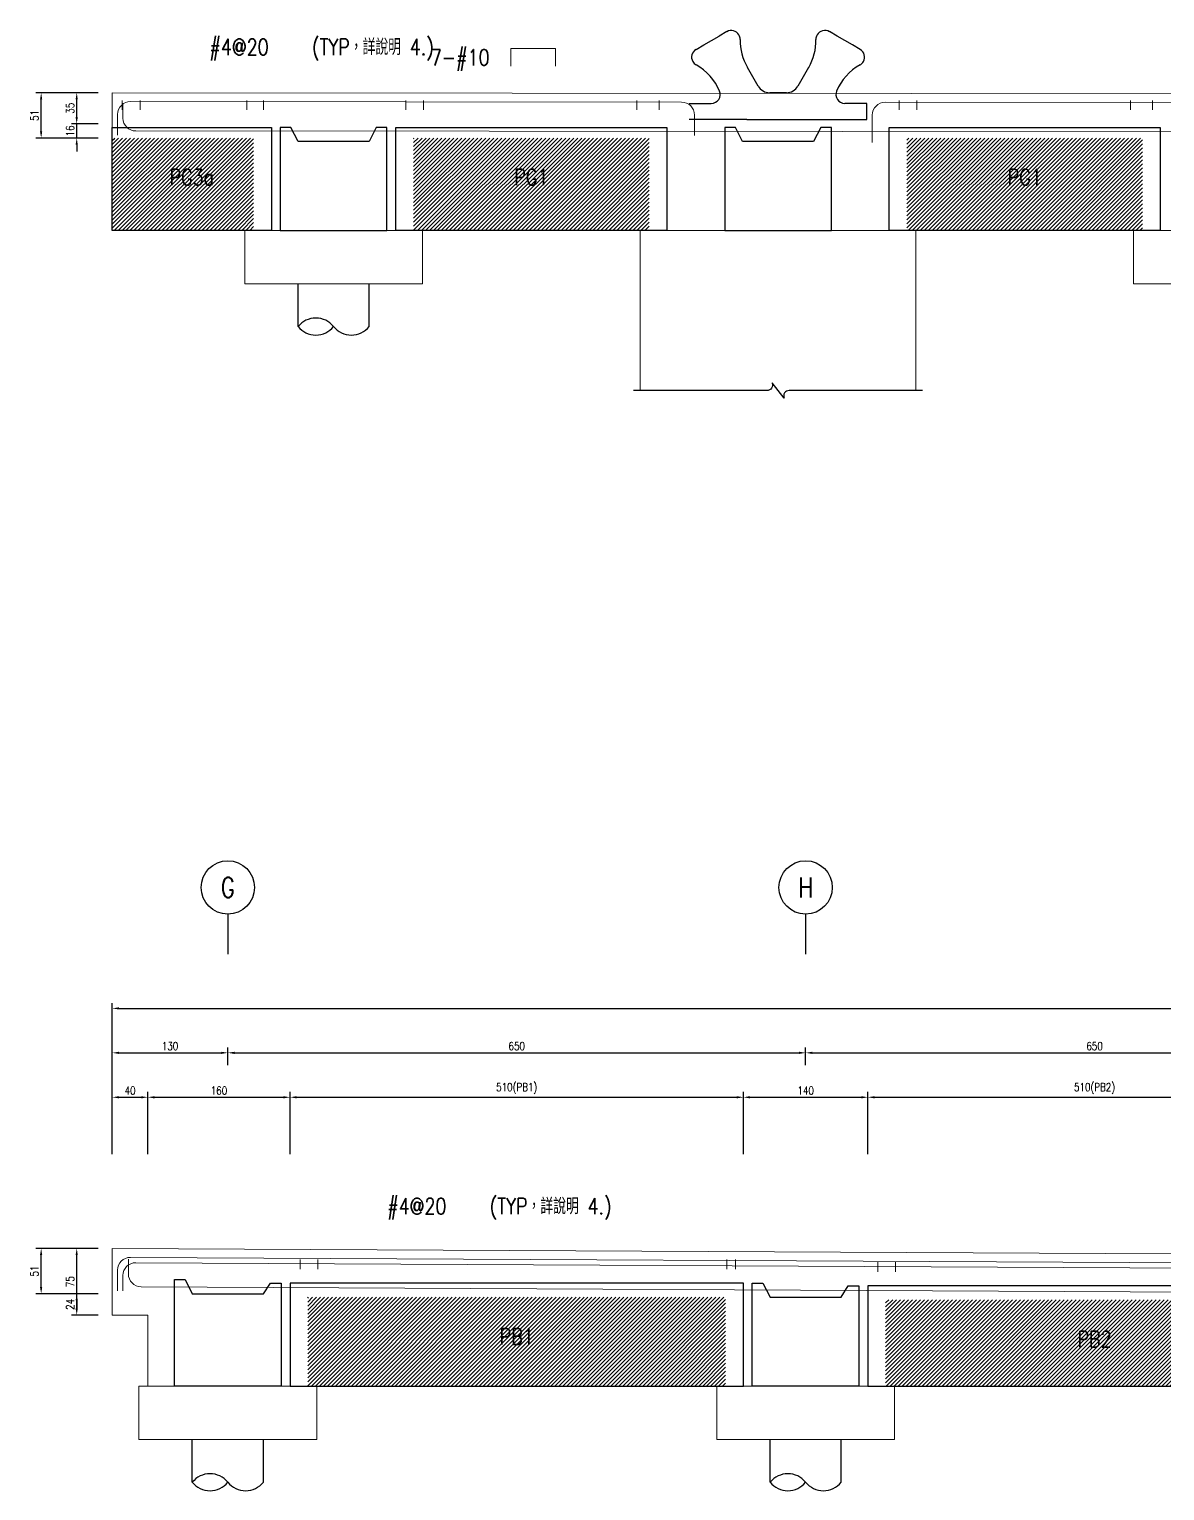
# Model space of a CAD drawing. Extents: x -4754 to 4976, y -23710 to 3841.
# Drawn here: x -359 to 919, y -13117 to -11473 of the extents above; entities that cross this region are included whole.
import ezdxf
from ezdxf.enums import TextEntityAlignment as Align

# ---------------------------------------------------------------- set-up
doc = ezdxf.new("R2010")
doc.units = 0
doc.header["$LTSCALE"] = 3
doc.layers.get('0').update_dxf_attribs({"linetype": 'CONTINUOUS'})
doc.layers.add('HB_0', color=7, linetype='CONTINUOUS', transparency=0.5)
for name, color, linetype in [('HB_DIM', 1, 'CONTINUOUS'), ('HB_TXT_CTEXT', 2, 'CONTINUOUS'), ('鋼筋', 3, 'CONTINUOUS')]:
    doc.layers.add(name, color=color, linetype=linetype)
doc.styles.get("Standard").update_dxf_attribs({"font": 'ROMANS.shx', "width": 0.8, "bigfont": 'chineset.shx'})
doc.dimstyles.new('30', dxfattribs={"dimscale": 3, "dimtxt": 3, "dimasz": 2.5, "dimexe": 2, "dimexo": 2, "dimgap": 1, "dimtad": 1, "dimdsep": 46, "dimtxsty": 'Standard', "dimcen": 0, "dimclrd": 256, "dimclre": 256, "dimclrt": 2, "dimadec": 0, "dimazin": 0, "dimtfac": 1, "dimtix": 1, "dimtmove": 2, "dimatfit": 3, "dimfxl": 1, "dimtolj": 1, "dimtzin": 0, "dimarcsym": 0})

# ---------------------------------------------------------------- blocks, each defined once
blk = doc.blocks.new('pile_vertical_with_pilecap')
at = {"linetype": 'Continuous'}
for p, q in [((-40, -48.1), (-40, 0)), ((-40, -48.1), (-40, 0)), ((40, -48.1), (40, 0)), ((40, -48.1), (40, 0))]:
    blk.add_line(p, q, dxfattribs=at)
for centre, start, end in [((-20, -64.1), 38.718, 141.282), ((-20, -64.1), 38.718, 141.282), ((-20, -32), 218.718, 321.282), ((-20, -32), 218.718, 321.282), ((20, -32), 218.718, 321.282), ((20, -32), 218.718, 321.282)]:
    blk.add_arc(centre, 25.6, start, end, dxfattribs=at)
blk = doc.blocks.new('fender_bottom')
at = {"color": 1, "linetype": 'Continuous'}
blk.add_lwpolyline([(162.5, 0), (12.5, 0, 0.529473), (6.7, -8.6), (-6.7, 8.6, -0.532815), (-12.5, 0), (-162.5, 0)], format="xyb", dxfattribs=at)
blk = doc.blocks.new('fender_top_longitude')
at = {"color": 7, "linetype": 'Continuous'}
for p, q in [((-57.7, 98.7), (-66.3, 93.7)), ((66.3, 93.7), (57.7, 98.7)), ((-92.3, 78.7), (-83.7, 83.7)), ((-83.7, 83.7), (-66.3, 93.7)), ((83.7, 83.7), (66.3, 93.7)), ((92.3, 78.7), (83.7, 83.7)), ((-22.4, 37.5), (-34.4, 58.3)), ((34.4, 58.3), (22.4, 37.5)), ((-100, 18), (-75.1, 18)), ((0, 30), (-9.4, 30)), ((9.4, 30), (0, 30)), ((100, 18), (75.1, 18)), ((100, 0), (100, 18)), ((-35, 0), (-100, 0)), ((-35, 0), (35, 0)), ((35, 0), (100, 0))]:
    blk.add_line(p, q, dxfattribs=at)
for centre, radius, start, end in [((-52.7, 90), 10, 30, 120), ((52.7, 90), 10, 60, 150), ((-53.2, 89.6), 10.7, 1.3853, 30.3798), ((17.4, 88.6), 60, 178.7643, 210.2362), ((-17.4, 88.6), 60, 329.7638, 1.2357), ((53.2, 89.6), 10.7, 149.6202, 178.6147), ((-87.3, 70), 10, 120, 210), ((87.3, 70), 10, 330, 60), ((-86.7, 70.3), 10.7, 209.6202, 238.6147), ((-121.1, 8.6), 60, 22.8745, 61.2357), ((121.1, 8.6), 60, 118.7643, 157.1255), ((86.7, 70.3), 10.7, 301.3853, 330.3798), ((-9.4, 45), 15, 210, 270), ((9.4, 45), 15, 270, 330), ((-75.1, 28), 10, 270, 22.8745), ((75.1, 28), 10, 157.1255, 270)]:
    blk.add_arc(centre, radius, start, end, dxfattribs=at)
blk = doc.blocks.new('*D214')
at = {"layer": 'HB_DIM', "linetype": 'Continuous', "lineweight": -2}
for p, q in [((-305.4, -11572.3), (-305.4, -11564.8)), ((-281.4, -11579.8), (-311.4, -11579.8)), ((-305.4, -11595.8), (-305.4, -11579.8)), ((-281.4, -11595.8), (-311.4, -11595.8)), ((-305.4, -11603.3), (-305.4, -11610.8))]:
    blk.add_line(p, q, dxfattribs=at)
at = {"layer": 'HB_DIM'}
for points in [[(-306.7, -11572.3), (-304.2, -11572.3), (-305.4, -11579.8)], [(-304.2, -11603.3), (-306.7, -11603.3), (-305.4, -11595.8)]]:
    blk.add_solid(points, dxfattribs=at)
at = {"layer": 'HB_DIM', "color": 2, "linetype": 'Continuous', "insert": (-312.9, -11587.8), "char_height": 9, "attachment_point": 5, "rotation": 90}
blk.add_mtext('\\A1;16', dxfattribs=at)
blk = doc.blocks.new('*D215')
at = {"layer": 'HB_DIM', "linetype": 'Continuous', "lineweight": -2}
for p, q in [((-281.4, -11544.8), (-311.4, -11544.8)), ((-305.4, -11572.3), (-305.4, -11552.3)), ((-281.4, -11579.8), (-311.4, -11579.8))]:
    blk.add_line(p, q, dxfattribs=at)
at = {"layer": 'HB_DIM'}
for points in [[(-304.2, -11552.3), (-306.7, -11552.3), (-305.4, -11544.8)], [(-306.7, -11572.3), (-304.2, -11572.3), (-305.4, -11579.8)]]:
    blk.add_solid(points, dxfattribs=at)
at = {"layer": 'HB_DIM', "color": 2, "linetype": 'Continuous', "insert": (-312.9, -11562.3), "char_height": 9, "attachment_point": 5, "rotation": 90}
blk.add_mtext('\\A1;35', dxfattribs=at)
blk = doc.blocks.new('*D227')
at = {"layer": 'HB_DIM', "linetype": 'Continuous', "lineweight": -2}
for p, q in [((-281.4, -11544.8), (-351.4, -11544.8)), ((-345.4, -11588.3), (-345.4, -11552.3)), ((-281.4, -11595.8), (-351.4, -11595.8))]:
    blk.add_line(p, q, dxfattribs=at)
at = {"layer": 'HB_DIM'}
for points in [[(-344.2, -11552.3), (-346.7, -11552.3), (-345.4, -11544.8)], [(-346.7, -11588.3), (-344.2, -11588.3), (-345.4, -11595.8)]]:
    blk.add_solid(points, dxfattribs=at)
at = {"layer": 'HB_DIM', "color": 2, "linetype": 'Continuous', "insert": (-352.9, -11570.3), "char_height": 9, "attachment_point": 5, "rotation": 90}
blk.add_mtext('\\A1;51', dxfattribs=at)
blk = doc.blocks.new('line_guide')
at = {"color": 4, "linetype": 'Continuous'}
blk.add_line((0, 0), (0, -45), dxfattribs=at)
blk.add_circle((0, 30), 30, dxfattribs=at)
at = {"color": 4, "linetype": 'Continuous', "width": 0.8}
blk.add_attdef('A', text='', height=22.5, dxfattribs=at).set_placement((0, 30), align=Align.MIDDLE)
blk = doc.blocks.new('*D228')
at = {"layer": 'HB_DIM', "linetype": 'Continuous', "lineweight": -2}
for p, q in [((-265.4, -12738.8), (-265.4, -12668.8)), ((-257.9, -12674.8), (-232.9, -12674.8)), ((-225.4, -12738.8), (-225.4, -12668.8))]:
    blk.add_line(p, q, dxfattribs=at)
at = {"layer": 'HB_DIM'}
for points in [[(-257.9, -12673.6), (-257.9, -12676.1), (-265.4, -12674.8)], [(-232.9, -12676.1), (-232.9, -12673.6), (-225.4, -12674.8)]]:
    blk.add_solid(points, dxfattribs=at)
at = {"layer": 'HB_DIM', "color": 2, "linetype": 'Continuous', "insert": (-245.4, -12667.3), "char_height": 9, "attachment_point": 5, "rotation": 0}
blk.add_mtext('\\A1;40', dxfattribs=at)
blk = doc.blocks.new('*D229')
at = {"layer": 'HB_DIM', "linetype": 'Continuous', "lineweight": -2}
for p, q in [((-225.4, -12738.8), (-225.4, -12668.8)), ((-217.9, -12674.8), (-72.9, -12674.8)), ((-65.4, -12738.8), (-65.4, -12668.8))]:
    blk.add_line(p, q, dxfattribs=at)
at = {"layer": 'HB_DIM'}
for points in [[(-217.9, -12673.6), (-217.9, -12676.1), (-225.4, -12674.8)], [(-72.9, -12676.1), (-72.9, -12673.6), (-65.4, -12674.8)]]:
    blk.add_solid(points, dxfattribs=at)
at = {"layer": 'HB_DIM', "color": 2, "linetype": 'Continuous', "insert": (-145.4, -12667.3), "char_height": 9, "attachment_point": 5, "rotation": 0}
blk.add_mtext('\\A1;160', dxfattribs=at)
blk = doc.blocks.new('*D230')
at = {"layer": 'HB_DIM', "linetype": 'Continuous', "lineweight": -2}
for p, q in [((-65.4, -12738.8), (-65.4, -12668.8)), ((-57.9, -12674.8), (437.1, -12674.8)), ((444.6, -12738.8), (444.6, -12668.8))]:
    blk.add_line(p, q, dxfattribs=at)
at = {"layer": 'HB_DIM'}
for points in [[(-57.9, -12673.6), (-57.9, -12676.1), (-65.4, -12674.8)], [(437.1, -12676.1), (437.1, -12673.6), (444.6, -12674.8)]]:
    blk.add_solid(points, dxfattribs=at)
at = {"layer": 'HB_DIM', "color": 2, "linetype": 'Continuous', "insert": (189.6, -12664.9), "char_height": 9, "attachment_point": 5, "rotation": 0}
blk.add_mtext('\\A1;510(PB1)', dxfattribs=at)
blk = doc.blocks.new('*D231')
at = {"layer": 'HB_DIM', "linetype": 'Continuous', "lineweight": -2}
for p, q in [((444.6, -12738.8), (444.6, -12668.8)), ((452.1, -12674.8), (577.1, -12674.8)), ((584.6, -12738.8), (584.6, -12668.8))]:
    blk.add_line(p, q, dxfattribs=at)
at = {"layer": 'HB_DIM'}
for points in [[(452.1, -12673.6), (452.1, -12676.1), (444.6, -12674.8)], [(577.1, -12676.1), (577.1, -12673.6), (584.6, -12674.8)]]:
    blk.add_solid(points, dxfattribs=at)
at = {"layer": 'HB_DIM', "color": 2, "linetype": 'Continuous', "insert": (514.6, -12667.3), "char_height": 9, "attachment_point": 5, "rotation": 0}
blk.add_mtext('\\A1;140', dxfattribs=at)
blk = doc.blocks.new('*D232')
at = {"layer": 'HB_DIM', "linetype": 'Continuous', "lineweight": -2}
for p, q in [((584.6, -12738.8), (584.6, -12668.8)), ((592.1, -12674.8), (1087.1, -12674.8)), ((1094.6, -12738.8), (1094.6, -12668.8))]:
    blk.add_line(p, q, dxfattribs=at)
at = {"layer": 'HB_DIM'}
for points in [[(592.1, -12673.6), (592.1, -12676.1), (584.6, -12674.8)], [(1087.1, -12676.1), (1087.1, -12673.6), (1094.6, -12674.8)]]:
    blk.add_solid(points, dxfattribs=at)
at = {"layer": 'HB_DIM', "color": 2, "linetype": 'Continuous', "insert": (839.6, -12664.9), "char_height": 9, "attachment_point": 5, "rotation": 0}
blk.add_mtext('\\A1;510(PB2)', dxfattribs=at)
blk = doc.blocks.new('*D239')
at = {"layer": 'HB_DIM', "linetype": 'Continuous', "lineweight": -2}
for p, q in [((-281.4, -12895.8), (-311.4, -12895.8)), ((-305.4, -12903.3), (-305.4, -12912.3)), ((-281.4, -12919.8), (-311.4, -12919.8))]:
    blk.add_line(p, q, dxfattribs=at)
at = {"layer": 'HB_DIM'}
for points in [[(-304.2, -12903.3), (-306.7, -12903.3), (-305.4, -12895.8)], [(-306.7, -12912.3), (-304.2, -12912.3), (-305.4, -12919.8)]]:
    blk.add_solid(points, dxfattribs=at)
at = {"layer": 'HB_DIM', "color": 2, "linetype": 'Continuous', "insert": (-312.9, -12907.8), "char_height": 9, "attachment_point": 5, "rotation": 90}
blk.add_mtext('\\A1;24', dxfattribs=at)
blk = doc.blocks.new('*D240')
at = {"layer": 'HB_DIM', "linetype": 'Continuous', "lineweight": -2}
for p, q in [((-281.4, -12844.8), (-311.4, -12844.8)), ((-305.4, -12912.3), (-305.4, -12852.3)), ((-281.4, -12919.8), (-311.4, -12919.8))]:
    blk.add_line(p, q, dxfattribs=at)
at = {"layer": 'HB_DIM'}
for points in [[(-304.2, -12852.3), (-306.7, -12852.3), (-305.4, -12844.8)], [(-306.7, -12912.3), (-304.2, -12912.3), (-305.4, -12919.8)]]:
    blk.add_solid(points, dxfattribs=at)
at = {"layer": 'HB_DIM', "color": 2, "linetype": 'Continuous', "insert": (-312.9, -12882.3), "char_height": 9, "attachment_point": 5, "rotation": 90}
blk.add_mtext('\\A1;75', dxfattribs=at)
blk = doc.blocks.new('*D241')
at = {"layer": 'HB_DIM', "linetype": 'Continuous', "lineweight": -2}
for p, q in [((-265.4, -12738.8), (-265.4, -12568.8)), ((-257.9, -12574.8), (2707.1, -12574.8)), ((2714.6, -12753.8), (2714.6, -12568.8))]:
    blk.add_line(p, q, dxfattribs=at)
at = {"layer": 'HB_DIM'}
for points in [[(-257.9, -12573.6), (-257.9, -12576.1), (-265.4, -12574.8)], [(2707.1, -12576.1), (2707.1, -12573.6), (2714.6, -12574.8)]]:
    blk.add_solid(points, dxfattribs=at)
at = {"layer": 'HB_DIM', "color": 2, "linetype": 'Continuous', "insert": (1224.6, -12567.3), "char_height": 9, "attachment_point": 5, "rotation": 0}
blk.add_mtext('\\A1;2980', dxfattribs=at)
blk = doc.blocks.new('*D242')
at = {"layer": 'HB_DIM', "linetype": 'Continuous', "lineweight": -2}
for p, q in [((-265.4, -12738.8), (-265.4, -12618.8)), ((-257.9, -12624.8), (-142.9, -12624.8)), ((-135.4, -12638.8), (-135.4, -12618.8))]:
    blk.add_line(p, q, dxfattribs=at)
at = {"layer": 'HB_DIM'}
for points in [[(-257.9, -12623.6), (-257.9, -12626.1), (-265.4, -12624.8)], [(-142.9, -12626.1), (-142.9, -12623.6), (-135.4, -12624.8)]]:
    blk.add_solid(points, dxfattribs=at)
at = {"layer": 'HB_DIM', "color": 2, "linetype": 'Continuous', "insert": (-200.4, -12617.3), "char_height": 9, "attachment_point": 5, "rotation": 0}
blk.add_mtext('\\A1;130', dxfattribs=at)
blk = doc.blocks.new('*D243')
at = {"layer": 'HB_DIM', "linetype": 'Continuous', "lineweight": -2}
for p, q in [((-135.4, -12638.8), (-135.4, -12618.8)), ((-127.9, -12624.8), (507.1, -12624.8)), ((514.6, -12638.8), (514.6, -12618.8))]:
    blk.add_line(p, q, dxfattribs=at)
at = {"layer": 'HB_DIM'}
for points in [[(-127.9, -12623.6), (-127.9, -12626.1), (-135.4, -12624.8)], [(507.1, -12626.1), (507.1, -12623.6), (514.6, -12624.8)]]:
    blk.add_solid(points, dxfattribs=at)
at = {"layer": 'HB_DIM', "color": 2, "linetype": 'Continuous', "insert": (189.6, -12617.3), "char_height": 9, "attachment_point": 5, "rotation": 0}
blk.add_mtext('\\A1;650', dxfattribs=at)
blk = doc.blocks.new('*D244')
at = {"layer": 'HB_DIM', "linetype": 'Continuous', "lineweight": -2}
for p, q in [((514.6, -12638.8), (514.6, -12618.8)), ((522.1, -12624.8), (1157.1, -12624.8)), ((1164.6, -12638.8), (1164.6, -12618.8))]:
    blk.add_line(p, q, dxfattribs=at)
at = {"layer": 'HB_DIM'}
for points in [[(522.1, -12623.6), (522.1, -12626.1), (514.6, -12624.8)], [(1157.1, -12626.1), (1157.1, -12623.6), (1164.6, -12624.8)]]:
    blk.add_solid(points, dxfattribs=at)
at = {"layer": 'HB_DIM', "color": 2, "linetype": 'Continuous', "insert": (839.6, -12617.3), "char_height": 9, "attachment_point": 5, "rotation": 0}
blk.add_mtext('\\A1;650', dxfattribs=at)
blk = doc.blocks.new('*D248')
at = {"layer": 'HB_DIM', "linetype": 'Continuous', "lineweight": -2}
for p, q in [((-281.4, -12844.8), (-351.4, -12844.8)), ((-345.4, -12888.3), (-345.4, -12852.3)), ((-281.4, -12895.8), (-351.4, -12895.8))]:
    blk.add_line(p, q, dxfattribs=at)
at = {"layer": 'HB_DIM'}
for points in [[(-344.2, -12852.3), (-346.7, -12852.3), (-345.4, -12844.8)], [(-346.7, -12888.3), (-344.2, -12888.3), (-345.4, -12895.8)]]:
    blk.add_solid(points, dxfattribs=at)
at = {"layer": 'HB_DIM', "color": 2, "linetype": 'Continuous', "insert": (-352.9, -12870.3), "char_height": 9, "attachment_point": 5, "rotation": 90}
blk.add_mtext('\\A1;51', dxfattribs=at)

msp = doc.modelspace()

# ---------------------------------------------------------------- hatches: boundary and pattern name
at = {"layer": 'HB_0', "linetype": 'Continuous'}
h = msp.add_hatch(dxfattribs=at)
h.set_pattern_fill('ANSI31', color=256, style=0)
h.paths.add_polyline_path([(-265.427, -11595.802), (-106.427, -11595.802), (-106.427, -11699.802), (-265.427, -11699.802)], flags=17)
h = msp.add_hatch(dxfattribs=at)
h.set_pattern_fill('ANSI31', color=256, style=0)
h.paths.add_polyline_path([(73.573, -11595.802), (338.573, -11595.802), (338.573, -11699.802), (73.573, -11699.802)], flags=17)
h = msp.add_hatch(dxfattribs=at)
h.set_pattern_fill('ANSI31', color=256, style=0)
h.paths.add_polyline_path([(628.573, -11595.802), (893.573, -11595.802), (893.573, -11699.802), (628.573, -11699.802)], flags=17)
h = msp.add_hatch(dxfattribs=at)
h.set_pattern_fill('ANSI31', color=256, style=0)
h.paths.add_polyline_path([(-45.427, -12899.802), (424.573, -12899.802), (424.573, -12999.802), (-45.427, -12999.802)], flags=17)
h = msp.add_hatch(dxfattribs=at)
h.set_pattern_fill('ANSI31', color=256, style=0)
h.paths.add_polyline_path([(604.573, -12902.802), (1074.573, -12902.802), (1074.573, -12999.802), (604.573, -12999.802)], flags=17)

# ---------------------------------------------------------------- linework, layer by layer
at = {"layer": 'HB_0', "lineweight": 5}
for p, q in [((328.573, -11699.802, -325), (328.573, -11879.802, -325)), ((638.573, -11699.802, -325), (638.573, -11879.802, -325))]:
    msp.add_line(p, q, dxfattribs=at)
for points in [[(-265.427, -11699.802), (-265.427, -11544.802), (4232.573, -11548.802), (4232.573, -11699.802), (-265.427, -11699.802)], [(-225.427, -12999.802), (-225.427, -12919.802), (-265.427, -12919.802), (-265.427, -12844.802), (2714.573, -12859.802), (2714.573, -12999.802), (-225.427, -12999.802)]]:
    msp.add_lwpolyline(points, dxfattribs=at)
at = {"layer": 'HB_0', "color": 1, "linetype": 'Continuous'}
for points in [[(-265.427, -11583.802), (-106.427, -11583.802), (-86.427, -11583.802), (-86.427, -11699.802), (-106.427, -11699.802), (-265.427, -11699.802), (-265.427, -11583.802)], [(43.573, -11699.802), (43.573, -11583.802), (31.573, -11583.802), (23.573, -11599.802), (-56.427, -11599.802), (-64.427, -11583.802), (-76.427, -11583.802), (-76.427, -11699.802), (43.573, -11699.802)], [(53.573, -11583.802), (73.573, -11583.802), (338.573, -11583.802), (358.573, -11583.802), (358.573, -11699.802), (338.573, -11699.802), (73.573, -11699.802), (53.573, -11699.802), (53.573, -11583.802)], [(543.573, -11699.802), (543.573, -11583.802), (531.573, -11583.802), (523.573, -11599.802), (443.573, -11599.802), (435.573, -11583.802), (423.573, -11583.802), (423.573, -11699.802), (543.573, -11699.802)], [(608.573, -11583.802), (628.573, -11583.802), (893.573, -11583.802), (913.573, -11583.802), (913.573, -11699.802), (893.573, -11699.802), (628.573, -11699.802), (608.573, -11699.802), (608.573, -11583.802)], [(-195.427, -12999.802), (-195.427, -12879.802), (-183.427, -12879.802), (-175.427, -12895.802), (-95.427, -12895.802), (-87.427, -12883.802), (-75.427, -12883.802), (-75.427, -12999.802), (-195.427, -12999.802)], [(-65.427, -12999.802), (-45.427, -12999.802), (424.573, -12999.802), (444.573, -12999.802), (444.573, -12883.802), (424.573, -12883.802), (-45.427, -12883.802), (-65.427, -12883.802), (-65.427, -12999.802)], [(454.573, -12999.802), (454.573, -12883.802), (466.573, -12883.802), (474.573, -12899.802), (554.573, -12899.802), (562.573, -12886.802), (574.573, -12886.802), (574.573, -12999.802), (454.573, -12999.802)], [(584.573, -12999.802), (604.573, -12999.802), (1074.573, -12999.802), (1094.573, -12999.802), (1094.573, -12886.802), (1074.573, -12886.802), (604.573, -12886.802), (584.573, -12886.802), (584.573, -12999.802)]]:
    msp.add_lwpolyline(points, dxfattribs=at)
at = {"layer": 'HB_0', "lineweight": 5}
for points in [[(-116.427, -11759.802, -325), (83.573, -11759.802, -325), (83.573, -11699.802, -325), (-116.427, -11699.802, -325), (-116.427, -11759.802, -325)], [(883.573, -11759.802, -325), (1083.573, -11759.802, -325), (1083.573, -11699.802, -325), (883.573, -11699.802, -325), (883.573, -11759.802, -325)], [(-235.427, -13059.802, -159.5), (-35.427, -13059.802, -159.5), (-35.427, -12999.802, -159.5), (-235.427, -12999.802, -159.5), (-235.427, -13059.802, -159.5)], [(414.573, -13059.802, -159.5), (614.573, -13059.802, -159.5), (614.573, -12999.802, -159.5), (414.573, -12999.802, -159.5), (414.573, -13059.802, -159.5)]]:
    msp.add_polyline3d(points, dxfattribs=at)
at = {"layer": 'HB_DIM', "color": 1, "linetype": 'Continuous'}
for points in [[(-234.157, -11553.372, 0, 1.25, 0), (-224.157, -11543.372, 0, 0, 0), (-174.157, -11493.372, 0, 0, 0), (-156.157, -11493.372, 0, 0, 0)], [(65.064, -11555.095, 0, 1.25, 0), (65.064, -11540.095, 0, 0, 0), (65.064, -11505.095, 0, 0, 0), (83.064, -11505.095, 0, 0, 0)], [(-34.157, -12857.372, 0, 1.25, 0), (-24.157, -12847.372, 0, 0, 0), (25.843, -12797.372, 0, 0, 0), (43.843, -12797.372, 0, 0, 0)]]:
    msp.add_lwpolyline(points, format="xyseb", dxfattribs=at)
at = {"layer": 'HB_TXT_CTEXT', "lineweight": 5}
msp.add_polyline3d([(183.064, -11515.095, -37.12), (183.064, -11495.095, -37.12), (233.064, -11495.095, -37.12), (233.064, -11515.095, -37.12)], dxfattribs=at)
at = {"layer": '鋼筋', "lineweight": 5}
for p, q in [((-254.157, -11553.372, -36.23), (-254.157, -11553.372, 36.23)), ((-254.157, -11556.547, 39.405), (-254.157, -11564.167, 39.405)), ((-253.392, -11556.702, -37.62), (-253.407, -11573.322, -37.62)), ((-253.392, -11556.702, -22.572), (-253.407, -11573.322, -22.572)), ((-253.392, -11556.702, -7.524), (-253.407, -11573.322, -7.524)), ((-253.392, -11556.702, 7.524), (-253.407, -11573.322, 7.524)), ((-253.392, -11556.702, 22.572), (-253.407, -11573.322, 22.572)), ((-253.392, -11556.702, 37.62), (-253.407, -11573.322, 37.62)), ((-244.946, -11554.82, -37.12), (375.074, -11555.371, -37.12)), ((-244.946, -11554.82, -24.747), (375.074, -11555.371, -24.747)), ((-244.946, -11554.82, -12.373), (375.074, -11555.371, -12.373)), ((-244.946, -11554.82), (375.074, -11555.371)), ((-244.946, -11554.82, 12.373), (375.074, -11555.371, 12.373)), ((-244.946, -11554.82, 24.747), (375.074, -11555.371, 24.747)), ((-244.946, -11554.82, 37.12), (375.074, -11555.371, 37.12)), ((-234.157, -11553.372, -36.23), (-234.157, -11553.372, 36.23)), ((-234.157, -11556.547, 39.405), (-234.157, -11564.167, 39.405)), ((-114.157, -11553.372, -36.23), (-114.157, -11553.372, 36.23)), ((-114.157, -11556.547, 39.405), (-114.157, -11564.167, 39.405)), ((-95.157, -11553.372, -36.23), (-95.157, -11553.372, 36.23)), ((-95.157, -11556.547, 39.405), (-95.157, -11564.167, 39.405)), ((64.843, -11553.372, -36.23), (64.843, -11553.372, 36.23)), ((64.843, -11556.547, 39.405), (64.843, -11564.167, 39.405)), ((84.843, -11553.372, -36.23), (84.843, -11553.372, 36.23)), ((84.843, -11556.547, 39.405), (84.843, -11564.167, 39.405)), ((324.843, -11553.372, -36.23), (324.843, -11553.372, 36.23)), ((324.843, -11556.547, 39.405), (324.843, -11564.167, 39.405)), ((349.843, -11553.372, -36.23), (349.843, -11553.372, 36.23)), ((349.843, -11556.547, 39.405), (349.843, -11564.167, 39.405)), ((604.054, -11555.575, -37.12), (1875.074, -11556.705, -37.12)), ((604.054, -11555.575, -24.747), (1875.074, -11556.705, -24.747)), ((604.054, -11555.575, -12.373), (1875.074, -11556.705, -12.373)), ((604.054, -11555.575), (1875.074, -11556.705)), ((604.054, -11555.575, 12.373), (1875.074, -11556.705, 12.373)), ((604.054, -11555.575, 24.747), (1875.074, -11556.705, 24.747)), ((604.054, -11555.575, 37.12), (1875.074, -11556.705, 37.12)), ((619.843, -11553.372, -36.23), (619.843, -11553.372, 36.23)), ((619.843, -11556.547, 39.405), (619.843, -11564.167, 39.405)), ((639.843, -11553.372, -36.23), (639.843, -11553.372, 36.23)), ((639.843, -11556.547, 39.405), (639.843, -11564.167, 39.405)), ((879.843, -11553.372, -36.23), (879.843, -11553.372, 36.23)), ((879.843, -11556.547, 39.405), (879.843, -11564.167, 39.405)), ((904.843, -11553.372, -36.23), (904.843, -11553.372, 36.23)), ((904.843, -11556.547, 39.405), (904.843, -11564.167, 39.405)), ((-259.469, -11592.417, -37.12), (-259.448, -11569.297, -37.12)), ((-259.469, -11592.417, -24.747), (-259.448, -11569.297, -24.747)), ((-259.469, -11592.417, -12.373), (-259.448, -11569.297, -12.373)), ((-259.469, -11592.417), (-259.448, -11569.297)), ((-259.469, -11592.417, 12.373), (-259.448, -11569.297, 12.373)), ((-259.469, -11592.417, 24.747), (-259.448, -11569.297, 24.747)), ((-259.469, -11592.417, 37.12), (-259.448, -11569.297, 37.12)), ((-254.157, -11564.18, -33.087), (-254.157, -11558.792, -38.475)), ((-234.157, -11564.18, -33.087), (-234.157, -11558.792, -38.475)), ((-114.157, -11564.18, -33.087), (-114.157, -11558.792, -38.475)), ((-95.157, -11564.18, -33.087), (-95.157, -11558.792, -38.475)), ((64.843, -11564.18, -33.087), (64.843, -11558.792, -38.475)), ((84.843, -11564.18, -33.087), (84.843, -11558.792, -38.475)), ((324.843, -11564.18, -33.087), (324.843, -11558.792, -38.475)), ((349.843, -11564.18, -33.087), (349.843, -11558.792, -38.475)), ((389.551, -11569.874, -37.12), (389.531, -11592.994, -37.12)), ((389.551, -11569.874, -24.747), (389.531, -11592.994, -24.747)), ((389.551, -11569.874, -12.373), (389.531, -11592.994, -12.373)), ((389.551, -11569.874), (389.531, -11592.994)), ((389.551, -11569.874, 12.373), (389.531, -11592.994, 12.373)), ((389.551, -11569.874, 24.747), (389.531, -11592.994, 24.747)), ((389.551, -11569.874, 37.12), (389.531, -11592.994, 37.12)), ((589.524, -11600.782, -37.12), (589.551, -11570.052, -37.12)), ((589.524, -11600.782, -24.747), (589.551, -11570.052, -24.747)), ((589.524, -11600.782, -12.373), (589.551, -11570.052, -12.373)), ((589.524, -11600.782), (589.551, -11570.052)), ((589.524, -11600.782, 12.373), (589.551, -11570.052, 12.373)), ((589.524, -11600.782, 24.747), (589.551, -11570.052, 24.747)), ((589.524, -11600.782, 37.12), (589.551, -11570.052, 37.12)), ((619.843, -11564.18, -33.087), (619.843, -11558.792, -38.475)), ((639.843, -11564.18, -33.087), (639.843, -11558.792, -38.475)), ((879.843, -11564.18, -33.087), (879.843, -11558.792, -38.475)), ((904.843, -11564.18, -33.087), (904.843, -11558.792, -38.475)), ((-238.93, -11587.825, -37.62), (4206.089, -11591.778, -37.62)), ((-238.93, -11587.825, -22.572), (4206.089, -11591.778, -22.572)), ((-238.93, -11587.825, -7.524), (4206.089, -11591.778, -7.524)), ((-238.93, -11587.825, 7.524), (4206.089, -11591.778, 7.524)), ((-238.93, -11587.825, 22.572), (4206.089, -11591.778, 22.572)), ((-238.93, -11587.825, 37.62), (4206.089, -11591.778, 37.62)), ((-244.987, -12854.905, -37.12), (2708.523, -12869.771, -37.12)), ((-244.987, -12854.905, -24.747), (2708.523, -12869.771, -24.747)), ((-244.987, -12854.905, -12.373), (2708.523, -12869.771, -12.373)), ((-244.987, -12854.905), (2708.523, -12869.771)), ((-244.987, -12854.905, 12.373), (2708.523, -12869.771, 12.373)), ((-244.987, -12854.905, 24.747), (2708.523, -12869.771, 24.747)), ((-244.987, -12854.905, 37.12), (2708.523, -12869.771, 37.12)), ((-259.666, -12892.441, -37.12), (-259.55, -12869.321, -37.12)), ((-259.666, -12892.441, -24.747), (-259.55, -12869.321, -24.747)), ((-259.666, -12892.441, -12.373), (-259.55, -12869.321, -12.373)), ((-259.666, -12892.441), (-259.55, -12869.321)), ((-259.666, -12892.441, 12.373), (-259.55, -12869.321, 12.373)), ((-259.666, -12892.441, 24.747), (-259.55, -12869.321, 24.747)), ((-259.666, -12892.441, 37.12), (-259.55, -12869.321, 37.12)), ((-247.23, -12856.783, -37.62), (-247.314, -12873.402, -37.62)), ((-247.23, -12856.783, -22.572), (-247.314, -12873.402, -22.572)), ((-247.23, -12856.783, -7.524), (-247.314, -12873.402, -7.524)), ((-247.23, -12856.783, 7.524), (-247.314, -12873.402, 7.524)), ((-247.23, -12856.783, 22.572), (-247.314, -12873.402, 22.572)), ((-247.23, -12856.783, 37.62), (-247.314, -12873.402, 37.62)), ((-239.017, -12860.935, -37.12), (2708.493, -12875.771, -37.12)), ((-239.017, -12860.935, 37.12), (2708.493, -12875.771, 37.12)), ((-54.157, -12857.372, -36.57), (-54.157, -12857.372, 36.57)), ((-54.157, -12860.547, 39.745), (-54.157, -12868.167, 39.745)), ((-54.157, -12868.18, -33.427), (-54.157, -12862.792, -38.815)), ((-34.157, -12857.372, -36.57), (-34.157, -12857.372, 36.57)), ((-34.157, -12860.547, 39.745), (-34.157, -12868.167, 39.745)), ((-34.157, -12868.18, -33.427), (-34.157, -12862.792, -38.815)), ((425.843, -12857.372, -36.57), (425.843, -12857.372, 36.57)), ((425.843, -12860.547, 39.745), (425.843, -12868.167, 39.745)), ((425.843, -12868.18, -33.427), (425.843, -12862.792, -38.815)), ((435.843, -12857.372, -36.57), (435.843, -12857.372, 36.57)), ((435.843, -12860.547, 39.745), (435.843, -12868.167, 39.745)), ((435.843, -12868.18, -33.427), (435.843, -12862.792, -38.815)), ((595.843, -12860.372, -36.23), (595.843, -12860.372, 36.23)), ((595.843, -12863.547, 39.405), (595.843, -12871.167, 39.405)), ((595.843, -12871.18, -33.087), (595.843, -12865.792, -38.475)), ((615.843, -12860.372, -36.23), (615.843, -12860.372, 36.23)), ((615.843, -12863.547, 39.405), (615.843, -12871.167, 39.405)), ((615.843, -12871.18, -33.087), (615.843, -12865.792, -38.475)), ((-253.666, -12892.471, -37.12), (-253.58, -12875.352, -37.12)), ((-253.666, -12892.471, 37.12), (-253.58, -12875.352, 37.12)), ((-232.897, -12887.965, -37.62), (2682.124, -12902.638, -37.62)), ((-232.897, -12887.965, -22.572), (2682.124, -12902.638, -22.572)), ((-232.897, -12887.965, -7.524), (2682.124, -12902.638, -7.524)), ((-232.897, -12887.965, 7.524), (2682.124, -12902.638, 7.524)), ((-232.897, -12887.965, 22.572), (2682.124, -12902.638, 22.572)), ((-232.897, -12887.965, 37.62), (2682.124, -12902.638, 37.62))]:
    msp.add_line(p, q, dxfattribs=at)
at = {"layer": '鋼筋', "lineweight": 5, "extrusion": (0, 0, -1)}
for centre, start, end in [((244.958, -11569.31, 37.12), 0.050952, 90.050952), ((244.958, -11569.31, 24.747), 0.050952, 90.050952), ((244.958, -11569.31, 12.373), 0.050952, 90.050952), ((244.958, -11569.31), 0.050952, 90.050952), ((244.958, -11569.31, -12.373), 0.050952, 90.050952), ((244.958, -11569.31, -24.747), 0.050952, 90.050952), ((244.958, -11569.31, -37.12), 0.050952, 90.050952), ((-375.061, -11569.861, 37.12), 90.050952, 180.050952), ((-375.061, -11569.861, 24.747), 90.050952, 180.050952), ((-375.061, -11569.861, 12.373), 90.050952, 180.050952), ((-375.061, -11569.861), 90.050952, 180.050952), ((-375.061, -11569.861, -12.373), 90.050952, 180.050952), ((-375.061, -11569.861, -24.747), 90.050952, 180.050952), ((-375.061, -11569.861, -37.12), 90.050952, 180.050952), ((-604.041, -11570.065, 37.12), 0.050952, 90.050952), ((-604.041, -11570.065, 24.747), 0.050952, 90.050952), ((-604.041, -11570.065, 12.373), 0.050952, 90.050952), ((-604.041, -11570.065), 0.050952, 90.050952), ((-604.041, -11570.065, -12.373), 0.050952, 90.050952), ((-604.041, -11570.065, -24.747), 0.050952, 90.050952), ((-604.041, -11570.065, -37.12), 0.050952, 90.050952), ((245.06, -12869.394, 37.12), 0.288399, 90.288399), ((245.06, -12869.394, 24.747), 0.288399, 90.288399), ((245.06, -12869.394, 12.373), 0.288399, 90.288399), ((245.06, -12869.394), 0.288399, 90.288399), ((245.06, -12869.394, -12.373), 0.288399, 90.288399), ((245.06, -12869.394, -24.747), 0.288399, 90.288399), ((245.06, -12869.394, -37.12), 0.288399, 90.288399), ((239.09, -12875.425, 37.12), 0.288399, 90.288399), ((239.09, -12875.425, -37.12), 0.288399, 90.288399)]:
    msp.add_arc(centre, 14.49, start, end, dxfattribs=at)
at = {"layer": '鋼筋', "lineweight": 5, "extrusion": (1, -3.67394e-16, -4.93038e-32)}
for centre in [(-11556.547, -36.23, -254.157), (-11556.547, -36.23, -234.157), (-11556.547, -36.23, -114.157), (-11556.547, -36.23, -95.157), (-11556.547, -36.23, 64.843), (-11556.547, -36.23, 84.843), (-11556.547, -36.23, 324.843), (-11556.547, -36.23, 349.843), (-11556.547, -36.23, 619.843), (-11556.547, -36.23, 639.843), (-11556.547, -36.23, 879.843), (-11556.547, -36.23, 904.843), (-12863.547, -36.23, 595.843), (-12863.547, -36.23, 615.843)]:
    msp.add_arc(centre, 3.175, 225, 0, dxfattribs=at)
at = {"layer": '鋼筋', "lineweight": 5, "extrusion": (1, -3.67394e-16, 2.4727e-36)}
for centre in [(-11556.547, 36.23, -254.157), (-11556.547, 36.23, -234.157), (-11556.547, 36.23, -114.157), (-11556.547, 36.23, -95.157), (-11556.547, 36.23, 64.843), (-11556.547, 36.23, 84.843), (-11556.547, 36.23, 324.843), (-11556.547, 36.23, 349.843), (-11556.547, 36.23, 619.843), (-11556.547, 36.23, 639.843), (-11556.547, 36.23, 879.843), (-11556.547, 36.23, 904.843), (-12863.547, 36.23, 595.843), (-12863.547, 36.23, 615.843)]:
    msp.add_arc(centre, 3.175, 0, 90, dxfattribs=at)
at = {"layer": '鋼筋', "lineweight": 5}
for centre, start, end in [((-238.917, -11573.335, -37.62), 179.949048, 269.949048), ((-238.917, -11573.335, -22.572), 179.949048, 269.949048), ((-238.917, -11573.335, -7.524), 179.949048, 269.949048), ((-238.917, -11573.335, 7.524), 179.949048, 269.949048), ((-238.917, -11573.335, 22.572), 179.949048, 269.949048), ((-238.917, -11573.335, 37.62), 179.949048, 269.949048), ((-232.824, -12873.475, -37.62), 179.711601, 269.711601), ((-232.824, -12873.475, -22.572), 179.711601, 269.711601), ((-232.824, -12873.475, -7.524), 179.711601, 269.711601), ((-232.824, -12873.475, 7.524), 179.711601, 269.711601), ((-232.824, -12873.475, 22.572), 179.711601, 269.711601), ((-232.824, -12873.475, 37.62), 179.711601, 269.711601)]:
    msp.add_arc(centre, 14.49, start, end, dxfattribs=at)
at = {"layer": '鋼筋', "lineweight": 5, "extrusion": (1, -3.67394e-16, 0)}
for centre in [(-12860.547, -36.57, -54.157), (-12860.547, -36.57, -34.157), (-12860.547, -36.57, 425.843), (-12860.547, -36.57, 435.843)]:
    msp.add_arc(centre, 3.175, 225, 0, dxfattribs=at)
at = {"layer": '鋼筋', "lineweight": 5, "extrusion": (1, -3.67394e-16, 4.08144e-36)}
for centre in [(-12860.547, 36.57, -54.157), (-12860.547, 36.57, -34.157), (-12860.547, 36.57, 425.843), (-12860.547, 36.57, 435.843)]:
    msp.add_arc(centre, 3.175, 0, 90, dxfattribs=at)

# ---------------------------------------------------------------- block references
at = {"layer": 'HB_0', "linetype": 'Continuous'}
for name, p in [('fender_top_longitude', (483.573, -11574.802, -325)), ('pile_vertical_with_pilecap', (-16.427, -11759.802, -325)), ('fender_bottom', (483.573, -11879.802, -325)), ('pile_vertical_with_pilecap', (-135.427, -13059.802, -159.5)), ('pile_vertical_with_pilecap', (514.573, -13059.802, -159.5))]:
    msp.add_blockref(name, p, dxfattribs=at)
for p, values in [((-135.427, -12468.802), {'A': 'G'}), ((514.573, -12468.802), {'A': 'H'})]:
    msp.add_blockref('line_guide', p, dxfattribs=at).add_auto_attribs(values)

# ---------------------------------------------------------------- texts
at = {"layer": 'HB_TXT_CTEXT', "linetype": 'Continuous', "width": 0.8}
for s, p in [('#4@20    (TYP，詳說明 4.)', (-156.157, -11493.372, -36.23)), (' 7-#10', (83.064, -11505.095, -37.12)), ('#4@20    (TYP，詳說明 4.)', (43.843, -12797.372, -36.57))]:
    msp.add_text(s, height=18, dxfattribs=at).set_placement(p, align=Align.MIDDLE_LEFT)
for s, p in [('PG3a', (-175.927, -11639.802)), ('PG1', (206.073, -11639.802)), ('PG1', (761.073, -11639.802)), ('PB1', (189.573, -12943.802)), ('PB2', (839.573, -12946.802))]:
    msp.add_text(s, height=18, dxfattribs=at).set_placement(p, align=Align.MIDDLE)

# ---------------------------------------------------------------- dimensions: what is measured, and where the dimension line sits
at = {"layer": 'HB_DIM', "linetype": 'Continuous'}
for base, p1, p2, angle, override, picture, middle in [((-345.427, -11544.802), (-275.427, -11595.802), (-275.427, -11544.802), 90, {"dimtad": 4, "dimdec": 0, "dimpost": '<>'}, '*D227', (-352.927, -11570.302)), ((-305.427, -11544.802), (-275.427, -11579.802), (-275.427, -11544.802), 90, {"dimtad": 4, "dimdec": 0, "dimpost": '<>'}, '*D215', (-312.927, -11562.302)), ((-305.427, -11579.802), (-275.427, -11595.802), (-275.427, -11579.802), 90, {"dimtad": 4, "dimdec": 0, "dimpost": '<>'}, '*D214', (-312.927, -11587.802)), ((2714.573, -12574.802), (-265.427, -12744.802), (2714.573, -12759.802), 0, {"dimdec": 0, "dimpost": '<>'}, '*D241', (1224.573, -12567.302)), ((-135.427, -12624.802), (-265.427, -12744.802), (-135.427, -12644.802, -119), 0, {"dimdec": 0, "dimpost": '<>'}, '*D242', (-200.427, -12617.302)), ((514.573, -12624.802), (-135.427, -12644.802, -119), (514.573, -12644.802, 531), 0, {"dimdec": 0, "dimpost": '<>'}, '*D243', (189.573, -12617.302)), ((1164.573, -12624.802), (514.573, -12644.802, 531), (1164.573, -12644.802, 1181), 0, {"dimdec": 0, "dimpost": '<>'}, '*D244', (839.573, -12617.302)), ((-225.427, -12674.802), (-265.427, -12744.802), (-225.427, -12744.802, 40), 0, {"dimdec": 0, "dimpost": '<>'}, '*D228', (-245.427, -12667.302)), ((-65.427, -12674.802), (-225.427, -12744.802, 40), (-65.427, -12744.802), 0, {"dimdec": 0, "dimpost": '<>'}, '*D229', (-145.427, -12667.302)), ((584.573, -12674.802), (444.573, -12744.802), (584.573, -12744.802), 0, {"dimdec": 0, "dimpost": '<>'}, '*D231', (514.573, -12667.302)), ((-345.427, -12844.802), (-275.427, -12895.802), (-275.427, -12844.802), 90, {"dimtad": 4, "dimdec": 0, "dimpost": '<>'}, '*D248', (-352.927, -12870.302)), ((-305.427, -12844.802), (-275.427, -12919.802), (-275.427, -12844.802), 90, {"dimtad": 4, "dimdec": 0, "dimpost": '<>'}, '*D240', (-312.927, -12882.302)), ((-305.427, -12919.802), (-275.427, -12895.802), (-275.427, -12919.802), 90, {"dimtad": 4, "dimdec": 0, "dimpost": '<>'}, '*D239', (-312.927, -12907.802))]:
    dim = msp.add_linear_dim(base=base, p1=p1, p2=p2, angle=angle, dimstyle='30', override=override, dxfattribs=at)
    dim.commit()
    dim.dimension.update_dxf_attribs({"geometry": picture, "text_midpoint": middle})
for base, p1, p2, text, picture, middle in [((444.573, -12674.802), (-65.427, -12744.802), (444.573, -12744.802), '<>(PB1)', '*D230', (189.573, -12664.944)), ((1094.573, -12674.802), (584.573, -12744.802), (1094.573, -12744.802), '<>(PB2)', '*D232', (839.573, -12664.944))]:
    dim = msp.add_linear_dim(base=base, p1=p1, p2=p2, angle=0, text=text, dimstyle='30', override={"dimdec": 0, "dimpost": '<>'}, dxfattribs=at)
    dim.commit()
    dim.dimension.update_dxf_attribs({"geometry": picture, "text_midpoint": middle})

doc.saveas('drawing.dxf')
